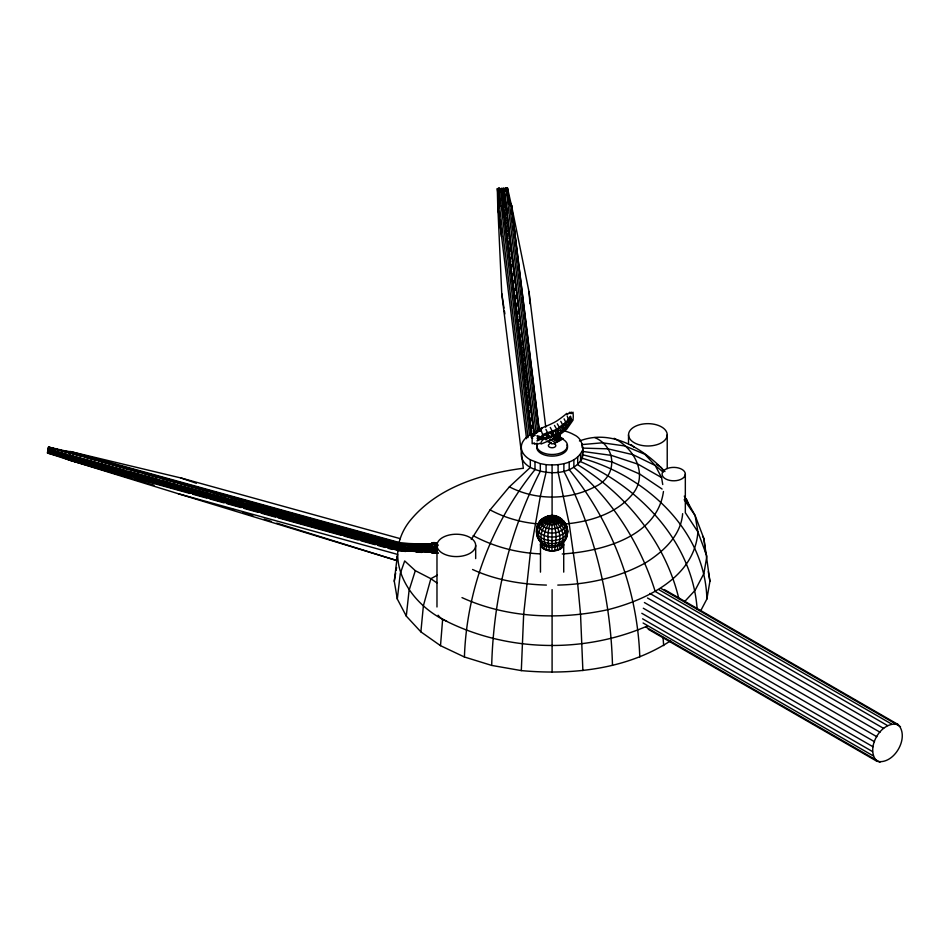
<?xml version="1.0" encoding="UTF-8"?>
<svg xmlns="http://www.w3.org/2000/svg" width="950" height="950" viewBox="0 0 950 950"><rect width="100%" height="100%" fill="white"/><g stroke="black" fill="none" stroke-linecap="round" stroke-linejoin="round"><path stroke-width="1.43" d="M422.821 548.316L423.356 544.065L429.958 544.219L429.614 545.229L432.369 543.293L436.347 543.4L433.093 542.592L428.854 544.694L418.392 545.573L418.808 544.433L432.392 544.16L437.439 545.015L436.347 545.953C434.304 544.481 436.501 541.179 432.321 543.139L432.784 544.635L426.36 544.065L425.838 549.148L419.532 547.948C427.987 550.145 418.487 545.573 421.052 546.701L421.159 545.217L419.116 544.231L418.249 545.359M429.649 546.036L423.059 545.882L418 546.879L418.594 548.079L420.078 548.174L429.578 546.523L434.53 546.784L434.162 552.247L431.644 552.52L431.348 549.682L429.436 549.729L431.193 551.273L434.162 552.247L435.112 551.712L435.718 549.242L434.53 546.784L434.874 544.492L437.428 545.264L435.551 546.001M670.617 640.787C627.024 669.334 572.232 675.26 521.312 670.605L523.652 614.484L530.326 553.304L540.312 496.375L546.096 472.281L546.096 464.669L540.312 463.659L530.326 459.812A30.792 17.777 0 0 1 539.077 431.134M436.976 546.096L435.967 545.442L436.347 543.4C434.91 542.521 428.937 542.996 431.003 545.193M437.428 545.264L432.392 544.16L431.953 550.192L429.447 549.86L429.911 544.231L429.614 545.229M499.688 222.252L497.776 205.734L526.549 438.674M419.781 545.193L420.553 545.692L419.995 545.205M421.479 548.091L424.341 547.212M422.251 548.114L422.216 547.806M420.007 545.336L420.387 546.582L423.356 544.065L429.839 544.718M521.312 670.605L491.696 665.416C493.43 598.274 509.592 531.097 540.312 471.271L540.312 463.659M433.081 542.842L436.347 543.4L436.347 545.003L435.219 544.979M431.953 550.192L429.447 549.86L429.554 546.903L428.189 546.962L428.129 548.114L430.421 549.468M428.521 545.419L428.593 544.172M491.696 665.416L464.419 656.996C466.628 589.166 492.254 522.251 534.992 469.633L534.992 462.021M399.107 546.713L399.273 544.576L48.509 447.082L70.466 452.129L399.428 543.151L430.623 544.362M422.655 548.423L422.049 547.794M464.419 656.996L440.503 645.668L442.641 619.281C407.633 600.946 381.853 557.947 409.094 521.894C436.109 487.766 480.32 474.086 521.894 468.445L523.343 468.362L501.742 293.538L497.776 205.734L501.493 236.764M436.751 547.699L436.466 549.492L434.483 549.729L436.466 549.492L436.608 547.544M436.62 549.326L437.107 548.055M440.503 645.668L420.874 631.857L423.391 605.744L430.861 578.692L437.321 575.178M876.886 761.259C864.844 748.564 881.089 720.421 898.106 724.518C910.159 737.212 893.914 765.344 876.886 761.259L648.256 629.256M406.291 616.099L409.094 590.294L415.316 570.677L404.688 560.939L400.282 573.527L397.302 599.011L406.291 616.099L420.874 631.857M554.491 425.422L559.063 433.331L549.433 436.668L538.187 438.947L537.142 438.342L554.871 430.908L570.546 419.057L571.591 419.662C568.076 426.989 561.889 432.642 554.491 435.967L556.985 441.334L560.369 439.375L560.191 436.026L557.294 434.352L556.819 436.679L554.028 438.294A126.778 73.198 0 0 1 540.942 444.03L541.168 442.878L536.536 444.564L536.762 443.401L534.387 444.184L534.529 442.961L532.143 443.745L532.143 435.824L534.529 435.041L534.387 433.639L536.762 432.856L536.536 431.419L541.168 429.733L540.942 428.308A126.778 73.198 0 0 0 554.028 422.56A51.217 29.569 0 0 0 556.819 420.945A126.778 73.198 0 0 0 566.782 413.381L567.008 414.817L569.941 412.134L570.166 413.571L571.532 412.193L571.674 413.594L573.04 412.217L573.278 416.314L573.04 420.137L566.782 429.115A126.778 73.198 0 0 1 556.819 436.679L552.722 438.864L556.985 441.334L557.401 437.641L554.871 430.908L565.867 422.501L570.451 416.361L571.591 419.662L567.245 426.787M568.48 419.591L567.613 421.741L569.715 422.94L570.451 416.361M397.302 599.011L394.274 581.234L397.302 556.094M80.952 459.919L69.611 456.617L69.124 460.002L154.054 485.201M420.197 547.877L419.401 547.996L424.508 547.806M419.437 547.758L422.786 547.865M421.194 547.616L423.213 547.924L421.456 548.221M422.049 548.091L422.667 548.281M431.348 549.682L431.193 551.273L429.436 549.729L428.854 544.694M436.739 548.364L436.466 549.492L434.459 550.097L432.036 546.606L429.436 549.729L435.112 551.712L435.706 549.088L437.024 547.782L434.53 546.784L431.157 550.941L431.644 552.52L434.162 552.247L434.269 551.344L431.775 551.439L431.644 552.52L434.15 552.14L431.953 549.504L429.436 549.729L432.06 547.817L434.53 547.996L435.706 549.088L437.036 547.96L437.439 545.015L430.279 544.065L436.359 544.73M436.964 549.337L437.095 548.388M545.193 518.106L546.44 516.693C564.989 508.784 576.377 539.731 557.567 546.072C537.759 554.349 527.369 520.636 548.067 516.278C558.101 520.244 568.373 535.574 559.883 545.051L559.883 548.827C553.185 552.793 538.709 550.869 540.847 540.479M422.216 547.936L424.401 547.461M544.101 548.815L544.101 545.039L540.158 541.761L537.284 536.987L536.227 531.371L537.284 525.754L540.182 520.992L544.124 517.714L548.067 516.278M398.62 547.853L47.88 450.799L48.129 449.279L399.071 545.787L418.273 546.867M428.581 548.328L429.911 549.112L398.81 547.295L69.849 456.273L70.11 454.753M179.526 485.913L193.824 489.594M53.022 453.684L47.654 451.571L398.406 548.625L398.81 547.295L398.762 548.684L47.654 451.571L47.5 452.996L69.124 460.002L114.202 472.483M399.024 546.63L398.881 546.333M62.035 451.179L70.644 451.582L399.606 542.604L399.439 544.16L70.478 452.556L48.521 447.521L47.987 449.599L58.888 452.616M394.274 581.234L395.675 573.028M396.138 570.297L396.601 567.566M521.906 451.381A30.792 17.777 0 0 0 530.326 467.412C546.428 475.534 572.28 475.582 582.291 458.316C583.347 449.516 583.597 438.864 573.871 434.673A30.792 17.777 0 0 0 563.884 430.813M582.884 447.236L582.291 458.316C645.62 476.069 705.102 529.779 706.883 599.011L700.471 611.218M663.456 491.506C657.174 537.142 601.101 551.534 562.258 553.969M682.634 513.677C680.948 535.931 662.756 552.211 644.884 563.219C618.248 577.683 587.979 584.476 557.781 585.081M706.883 599.011L709.923 581.234L703.914 538.662L695.103 515.494L684.285 496.137M503.381 203.561L503.714 206.304L497.753 206.186L499.237 197.588M500.223 191.852L500.709 188.979L499.035 188.171L497.313 188.717L497.753 206.186M178.291 493.739L396.518 560.464L397.587 554.42L178.291 493.739L69.124 460.002L57.047 455.264M558.232 438.152L554.491 435.967L554.028 438.294L554.859 440.099M430.445 548.981L429.139 548.494L429.578 546.523C427.001 549.207 417.098 546.499 418.332 547.687M436.834 552.259L398.43 550.074L69.469 458.47L47.856 451.464L47.5 452.996L398.252 550.05L436.834 551.677M559.883 548.827L562.78 545.941L563.16 540.503M398.739 546.654L399.273 544.576L421.432 545.834M434.981 551.879L434.269 551.344L434.981 551.879L437.024 547.782M69.469 458.47L47.856 451.464M399.261 544.136L421.598 544.849M436.846 545.953L435.967 545.442M556.985 441.334L560.191 436.026L556.783 434.649L542.64 439.791L541.773 436.656L542.64 434.518L556.783 429.376M436.964 548.969L435.397 549.231L437.036 547.96L436.133 547.426L435.718 549.242L434.459 550.097M471.283 539.457L490.093 509.889L509.39 486.839L530.326 467.412L530.326 459.812M546.096 464.669C558.992 465.761 575.914 463.624 582.291 450.704M552.722 438.864L557.294 434.352L560.369 439.375L557.401 437.641L559.574 433.034L565.867 427.773L570.451 421.646M541.405 441.714L543.875 437.867L541.405 431.169M429.067 546.678L425.838 549.148L422.821 547.699L425.683 545.704M425.897 545.241L426.562 544.231L418.808 544.433M566.734 525.778L567.779 531.394L567.245 534.731L565.202 539.873L561.664 543.721L561.664 547.497M425.814 544.789L423.356 544.065L420.613 544.54L421.194 545.739L418.392 545.573L419.116 544.231L423.249 544.884L421.135 545.419M547.675 438.282L546.286 434.851L547.675 433.01M565.867 427.773L564.49 424.341L565.867 422.501M421.004 547.058L418.594 547.734L420.078 548.174L420.969 546.535L418 546.879M684.617 601.623L695.103 590.294L703.914 573.527L706.883 556.094L697.906 531.917L695.103 515.494L684.166 499.712M421.159 545.217L420.47 545.953L421.159 545.217L418.249 545.193M552.294 436.513L550.656 432.927L552.294 431.241M562.816 430.445L561.165 426.859L562.816 425.173M436.347 543.4L435.147 544.516L430.279 544.065L432.713 544.314L435.421 543.044M545.906 439.909L549.433 436.668L545.906 429.353M564.11 429.4L567.637 426.158L564.11 418.843M434.186 542.984L432.713 544.314L430.267 544.35M422.821 547.699L425.838 548.993L428.189 546.962M429.554 546.903L427.702 548.281L425.588 548.162M554.491 435.967L557.401 437.641L560.191 436.026L557.662 429.293L559.574 427.761M432.939 551.439L431.633 552.425L431.157 550.941M550.276 437.986L554.325 435.053L550.276 427.441M560.797 431.918L564.834 428.973L560.797 421.372M436.347 545.953L437.451 545.668M542.272 427.999L540.467 428.889L540.989 430.968L540.467 428.889M539.279 431.003L511.409 205.414L507.549 188.136L505.863 187.779L504.117 188.789L534.327 433.236M540.977 430.884L539.933 430.588L539.612 429.032L542.236 428.213M540.503 428.676L542.331 428.189M532.677 438.271L531.252 437.451L531.252 435.801L537.379 432.25M535.135 435.207L532.677 436.62L531.252 435.801M549.516 439.149L555.489 442.605C571.651 433.022 557.674 443.234 551.819 443.923L547.093 441.192M398.406 548.625L431.098 550.359M425.897 547.188L428.723 545.597M418.594 547.734L420.969 546.535M647.211 626.074C582.825 653.932 504.984 651.902 442.641 619.281M543.875 437.867L537.047 440.931L538.187 438.947L537.047 435.646L543.875 437.867L541.773 436.656M542.355 519.353L544.243 518.522M425.838 548.993L428.129 548.114L430.077 549.1M420.47 545.953L421.194 545.739L419.116 544.576M579.452 441.014C611.741 428.616 643.387 448.721 664.941 471.58M421.064 545.882L425.742 545.241M539.612 429.032L542.212 428.509M435.706 549.088L429.447 549.86M432.963 543.412L435.516 543.127L436.347 545.003M582.041 444.588L602.312 442.807L625.005 445.966L644.884 454.314L655.203 465.464L663.136 472.103M558.849 518.118L557.602 516.693L549.136 516.052L549.979 515.826C555.691 524.364 557.389 536.774 554.883 546.713L554.883 550.489M427.702 548.281L429.222 548.162M501.113 188.504L503.749 188.349L505.911 205.271L503.286 205.426L501.113 188.504L531.477 434.269M566.354 523.901C590.888 521.384 617.132 513.439 633.104 493.466C648.375 473.896 633.864 447.854 614.092 438.294M435.718 549.242L434.435 549.302L435.112 551.712M420.078 548.174L424.128 548.043M420.553 545.407L419.758 545.561M583.419 448.127L607.893 448.839L633.104 454.718L655.203 465.464L661.556 477.541L662.744 484.524M419.52 547.853L422.774 547.984M539.268 523.984C522.132 522.773 505.246 518.023 490.093 509.889M435.064 544.611L438.009 544.789M399.606 543.174L421.764 544.445M434.886 545.597L437.843 545.775M403.869 544.421L411.255 544.837M540.491 553.886C517.073 552.936 493.858 546.761 473.183 535.669M399.071 546.357L404.973 546.701M415.316 547.283L418.273 547.449M429.875 549.373L398.81 547.877L429.827 549.646M434.304 549.634L437.261 549.801M434.257 549.896L437.214 550.062M400.33 548.281L429.875 549.955M434.304 550.204L437.261 550.383M434.055 550.525L437 550.691M400.247 548.768L429.792 550.454M434.221 550.703L437.178 550.869M113.786 472.898L69.302 459.456L398.264 550.477L438.14 552.746M405.65 551.487L398.264 550.477M415.993 552.069L421.895 552.401M432.238 552.995L438.14 553.327M546.404 585.081C521.194 584.345 495.591 580.094 472.566 569.501M52.203 450.074L47.987 449.599L48.509 447.082L68.934 452.734L48.521 447.521M582.291 451.381L611.337 455.383L638.091 464.218L661.556 477.541M422.061 547.913L422.667 547.972M400.282 538.662L180.975 477.981L70.644 451.582L117.919 465.868M582.884 454.848L612.489 462.187L639.778 474.086L662.091 489.048M47.88 450.799L69.849 456.273M554.907 516.052L554.064 515.826C548.293 524.329 546.571 536.774 549.1 546.713L549.1 550.489M70.3 453.114L81.736 456.273M84.597 457.069L96.045 460.239M98.907 461.023L113.204 464.989M116.066 465.773L130.376 469.728M133.226 470.523L140.386 472.506M143.248 473.29L157.546 477.256M160.408 478.04L174.705 482.006M177.567 482.79L191.876 486.756M194.726 487.54L209.036 491.494M211.898 492.29L226.195 496.244M229.057 497.04L243.354 500.994M246.216 501.79L260.526 505.744M263.387 506.54L336.324 526.727M339.186 527.511L353.495 531.466M356.345 532.261L370.654 536.216M373.516 537.011L387.814 540.966M390.676 541.761L397.824 543.744M48.129 449.279L66.702 454.421M69.564 455.204L125.281 470.63M128.143 471.414L142.429 475.368M145.291 476.164L159.576 480.118M162.438 480.902L169.575 482.885M172.437 483.669L176.724 484.856M196.662 490.378L210.912 494.321M213.75 495.104L228 499.047M230.838 499.831L276.414 512.442M279.264 513.226L293.502 517.168M296.353 517.964L310.591 521.906M313.441 522.69L327.679 526.633M330.529 527.416L344.767 531.359M347.617 532.143L361.855 536.085M364.705 536.869L397.456 545.941M62.379 453.494L48.094 449.54L58.888 452.829M72.378 456.261L76.665 457.449M89.526 461.011L93.812 462.199M99.524 463.778L103.811 464.966M106.661 465.749L110.948 466.937M116.672 468.516L120.959 469.704M133.808 473.266L138.094 474.454M150.955 478.004L155.242 479.192M216.553 496.161L220.828 497.337M233.641 500.887L237.916 502.075M250.741 505.614L255.004 506.801M267.829 510.352L272.092 511.527M284.917 515.078L289.18 516.254M302.005 519.804L306.268 520.98M333.331 528.473L337.606 529.649M350.419 533.199L354.694 534.387M367.508 537.926L371.782 539.113M384.596 542.652L388.871 543.839M391.721 544.623L395.984 545.811M161.322 480.961L165.609 482.149M178.481 485.711L182.768 486.899M195.641 490.461L199.928 491.649M149.791 478.289L154.078 479.477M398.668 547.58L47.916 450.526L398.489 548.138M117.052 473.266L131.326 477.221M134.176 478.004L189.81 493.406M192.66 494.19L206.922 498.133M209.784 498.928L224.046 502.871M226.896 503.666L241.169 507.609M244.019 508.404L258.281 512.347M261.131 513.143L275.405 517.085M278.255 517.869L341.014 535.242M343.876 536.038L358.138 539.98M360.988 540.764L375.262 544.718M378.112 545.502L385.237 547.473M388.099 548.269L392.374 549.456M83.79 460.75L88.041 461.985M70.466 452.129L107.267 463.042M112.931 464.728L117.183 465.987M120.721 466.711L127.716 468.825M116.577 473.741L126.374 476.71M230.244 508.606L234.472 509.924M242.927 512.561L252.795 515.636M264.064 519.151L271.118 521.348M276.747 523.106L396.518 560.464M69.445 457.603L80.738 461.213M180.975 477.981L196.365 483.277M429.139 548.494L425.481 547.996L425.838 549.148M559.799 518.534L563.849 521.004L565.214 523.664L563.599 522.441M509.39 486.839C535.551 500.472 568.646 500.472 594.807 486.839C617.405 476.9 617.405 447.462 594.807 437.522M461.997 597.609C507.3 618.319 559.669 620.065 607.893 609.698C646.653 599.913 694.545 577.161 697.906 531.917L685.33 512.715L685.33 474.086A11.626 6.709 0 0 0 667.909 468.279A11.626 6.709 0 0 0 667.909 479.904A11.626 6.709 0 0 0 685.33 474.086M415.316 570.677L430.861 578.692L436.905 582.944M564.49 424.341L567.637 426.158M561.165 426.859L564.834 428.973M557.662 429.293L561.854 431.716L557.294 423.807M554.871 430.908L559.063 433.331M557.793 435.753L562.578 438.52M550.656 432.927L554.325 435.053M556.094 436.917L560.369 439.375M546.286 434.851L549.433 436.668M664.335 589.546L898.106 724.518M661.224 588.584L900.493 726.726M658.896 589.689L891.385 723.912M887.502 725.562L655.203 591.446C640.181 543.661 612.394 499.688 573.871 467.412L573.871 459.812M649.847 593.429L883.619 728.401M647.508 597.989L879.997 732.212M644.409 602.538L876.886 736.761M643.304 608.238L874.511 741.724M641.808 613.284L873.002 746.771M642.58 618.806L872.492 751.545M643.091 622.998L873.002 755.737M645.869 627.047L879.997 762.221M656.545 464.277L661.212 467.554L663.634 471.069M631.014 444.553L634.184 447.189M431.953 549.504L434.162 551.487M561.688 519.365L559.906 517.726L555.964 516.278C546.179 520.339 537.641 532.855 542.331 543.388C548.993 546.749 557.935 546.666 563.825 541.773L566.722 537.011L567.779 531.394L567.257 529.031M542.331 547.473L542.331 543.709L538.804 539.849L536.762 534.707L536.774 529.008M684.879 497.622L686.803 499.7L688.881 505.258M702.561 536.085L703.914 538.662L704.959 547.414M505.246 191.342L504.117 188.789L507.549 188.136L537.771 432.131M508.606 199.013L511.421 204.963L529.043 291.983L545.751 427.144M418.178 546.678L418.594 548.079M567.245 416.242L569.715 422.94M678.834 598.631C665.499 542.533 626.466 494.487 577.695 464.728L577.695 457.116M567.613 421.741L568.48 424.864M562.792 542.604L563.16 544.279M505.863 187.779L509.723 205.058L505.863 187.779L536.049 432.072M436.133 547.426L436.466 549.076M506.267 206.162L507.573 213.394M708.284 571.663L709.923 581.234M501.742 293.538L503.987 308.097M504.438 311.018L504.889 313.928M539.303 430.576L511.421 204.963L515.316 237.453M503.749 188.349L534.126 434.174M504.545 198.562L503.286 188.385L504.438 197.98M504.901 201.483L505.447 205.841M505.804 208.751L506.326 213.536M506.884 217.491L507.229 220.851M507.787 224.758L508.321 229.128M508.678 232.037L509.224 236.408M509.758 240.777L510.126 244.292M510.661 248.045L511.029 251.619M511.563 255.324L511.931 258.946M512.454 262.604L513 266.974M513.534 271.332L514.081 275.702M514.437 278.611L514.971 282.981M515.339 285.891L515.874 290.249M516.278 294.108L516.824 298.502M517.322 301.981L517.726 305.829M518.225 309.32L518.771 313.738M519.139 316.671L519.686 321.076M520.042 324.021L520.588 328.427M521.134 332.832L521.503 335.766M522.037 340.171L522.429 343.924M522.951 347.522L523.497 351.928M523.854 354.872L524.424 360.038M524.946 363.684L525.326 367.353M525.849 371.034L526.395 375.44M526.763 378.373L527.309 382.779M527.666 385.724L528.212 390.129M528.758 394.535L529.126 398.121M529.661 401.886L530.029 405.448M530.575 409.224L530.931 412.775M531.477 416.575L532.024 420.981M532.392 423.914L532.938 428.319M503.037 200.248L501.576 188.48L502.241 193.966M503.405 203.193L503.939 207.611M504.486 212.028L504.854 214.961M505.4 219.379L505.946 223.796L505.341 219.486M506.303 226.741L506.849 231.159M507.763 238.509L507.217 234.104L507.692 238.533M508.678 245.872L508.131 241.454L509.687 254.648L509.034 248.817M510.126 257.64L510.673 262.058L510.043 257.581M511.041 265.002L511.587 269.42M512.121 273.837L512.489 276.771M513.036 281.188L513.404 284.133M513.95 288.551L514.484 292.968M514.852 295.901L515.399 300.319M515.767 303.264L516.313 307.681M516.669 310.626L517.216 315.044M517.762 319.449L518.308 323.867M518.676 326.812L519.222 331.229M519.579 334.174L520.125 338.58M520.493 341.525L521.039 345.942M521.396 348.887L521.942 353.305M522.488 357.711L523.034 362.128M523.403 365.073L523.949 369.491M524.305 372.436L524.851 376.841M525.219 379.786L525.766 384.204M526.312 388.621L526.858 393.039M527.214 395.984L527.761 400.389M528.129 403.334L528.675 407.752M529.031 410.697L529.577 415.114M529.946 418.048L530.492 422.465M530.848 425.41L531.584 431.3M504.248 210.698L504.973 216.553M506.243 226.812L506.789 231.206M510.946 264.908L511.492 269.301M512.038 273.695L512.572 278.089M512.941 281.022L513.487 285.416M513.843 288.349L514.389 292.743M514.746 295.664L515.292 300.069M515.66 302.991L516.384 308.857M516.741 311.79L517.287 316.184M517.643 319.105L518.189 323.511M518.546 326.432L519.092 330.826M519.46 333.759L521.989 354.267M522.357 357.2L522.892 361.594M523.438 365.988L523.984 370.381M524.341 373.314L524.887 377.708M525.243 380.641L525.789 385.035M526.158 387.968L526.692 392.362M527.06 395.295L528.687 408.476M529.055 411.409L529.589 415.803M529.957 418.736L530.492 423.13M530.86 426.063L531.584 431.918M503.286 205.426L531.525 433.96M531.097 434.898L500.709 188.979L497.313 188.717L528.058 437.57M499.035 188.171L499.463 206.091L499.035 188.171L529.589 435.409M705.316 550.335L705.66 553.244M504.925 202.089L505.412 206.209M502.562 196.709L503.049 200.818M522.488 297.409L522.832 300.342M523.355 304.736L523.699 307.669M529.768 358.981L530.124 361.914M697.134 608.938C692.336 542.117 639.873 487.326 580.545 461.652L580.545 454.041M663.017 637.272L663.694 645.668M529.043 291.983L529.981 303.774M639.778 656.996C637.569 589.166 611.931 522.251 569.204 469.633L569.204 462.021M502.859 206.352L503.5 216.553M612.489 665.416C610.767 598.274 594.605 531.097 563.884 471.271L563.884 463.659M552.021 515.826L551.986 550.703M582.884 670.605L580.545 614.484L577.695 583.953L569.204 523.735L558.101 472.281L558.101 464.669M423.356 544.065L423.356 544.671M667.221 434.827A19.344 11.174 0 0 1 638.198 444.493A19.344 11.174 0 0 1 638.198 425.149A19.344 11.174 0 0 1 667.221 434.827L667.221 468.54M628.52 434.827L628.52 443.555M582.291 443.769L582.291 447.581M563.718 544.303L563.718 572.126M562.78 542.165L562.78 545.941M557.567 549.848L557.567 546.072C563.089 537.605 557.686 525.706 552.009 518.498L546.44 517.002L542.355 519.044L538.816 522.892L536.762 528.034L536.762 533.722C543.447 542.937 560.524 542.937 567.245 533.758C566.651 523.094 554.847 517.038 545.181 517.94C539.766 528.259 566.972 525.754 557.591 517.014C547.188 518.035 536.441 528.01 538.793 539.101C546.084 545.039 557.888 545.039 565.191 539.125C568.064 526.787 552.769 512.786 541.239 520.6C539.291 532.689 568.088 530.848 561.676 519.056C552.591 515.446 540.538 521.028 537.284 530.314C543.709 539.564 563.54 539.659 567.245 528.058L565.214 522.904C558.279 515.506 544.481 517.37 538.341 524.934C541.524 535.753 562.447 535.753 565.666 524.946L559.894 520.232L552.009 518.498C546.298 525.683 540.871 537.605 546.416 546.06L546.416 549.836M552.092 465.013L552.092 515.981M552.092 589.641L552.092 672.351M541.227 542.153L541.227 545.918M540.479 544.303L540.479 572.126M539.006 429.946L539.006 431.324M475.677 545.407A19.344 11.174 0 0 1 446.654 555.085A19.344 11.174 0 0 1 446.654 535.729A19.344 11.174 0 0 1 475.677 545.407L475.677 558.6M436.976 545.407L436.976 606.991M446.654 621.062A19.344 11.174 0 0 1 438.14 615.208M566.972 444.933A15.39 8.883 0 0 1 552.092 456.131A15.39 8.883 0 0 1 537.225 444.933M563.326 542.569A11.626 6.709 0 0 1 552.092 551.012A11.626 6.709 0 0 1 540.871 542.569M559.799 437.914A15.39 8.883 0 0 1 566.046 449.362A15.39 8.883 0 0 1 546.832 453.957A15.39 8.883 0 0 1 537.225 443.306M555.334 444.564A3.717 2.149 0 0 1 554.183 447.379A3.717 2.149 0 0 1 549.219 446.963A3.717 2.149 0 0 1 549.504 444.066M553.992 443.769A3.717 2.149 0 0 1 554.753 444.113M551.368 442.676A2.707 1.556 0 0 1 550.157 442.272M549.48 441.56A2.707 1.556 0 0 1 549.397 441.156M548.067 518.32C554.254 529.031 560.975 510.72 548.067 518.32"/></g></svg>
